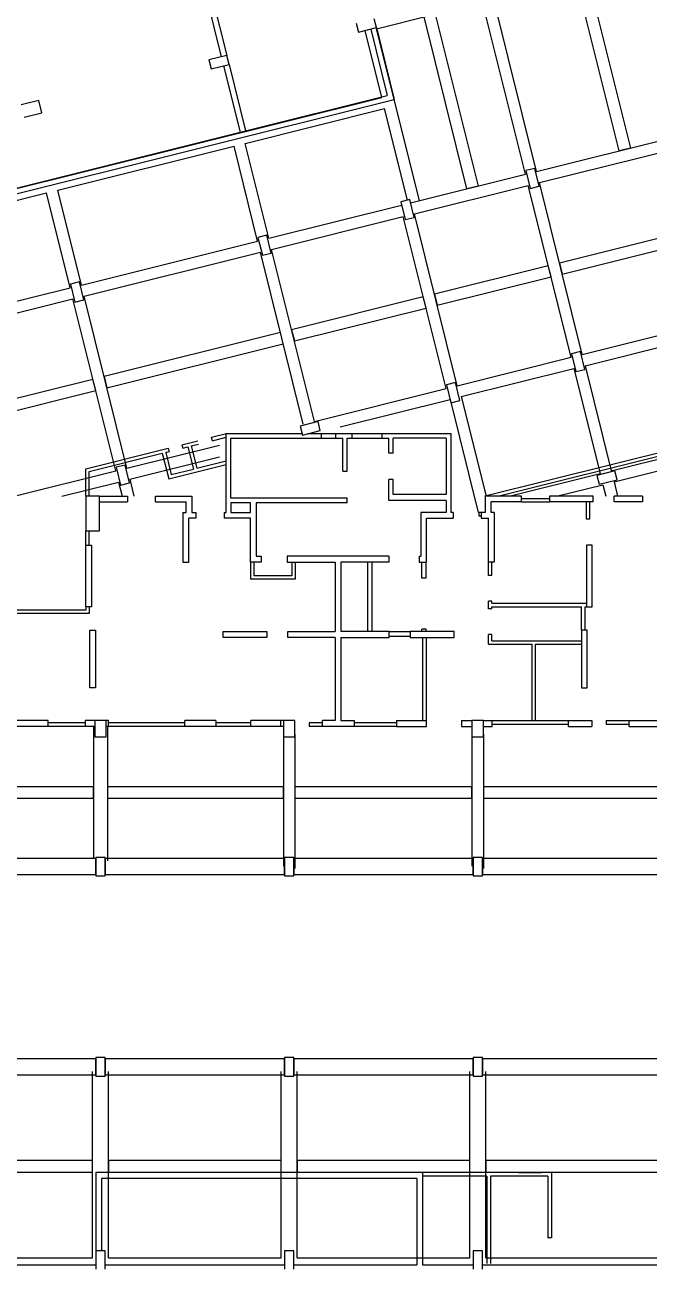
# Model space of a CAD drawing. Header units: metres. Extents: x -681087 to 1033303, y 74272 to 2630761.
# Drawn here: x 146396 to 173535, y 2200554 to 2254584 of the extents above; entities that cross this region are included whole.
import ezdxf

# ---------------------------------------------------------------- set-up
doc = ezdxf.new("R2010")
doc.units = ezdxf.units.M
for name, color, linetype in [('SKELETON_CLEAN', 7, 'Continuous'), ('SKELETON_ISOLATED', 1, 'Continuous'), ('SKELETON_ORIGINAL', 8, 'Continuous')]:
    doc.layers.add(name, color=color, linetype=linetype)

msp = doc.modelspace()

# ---------------------------------------------------------------- linework, layer by layer
at = {"layer": 'SKELETON_CLEAN'}
for p, q in [((153481, 2259016), (154932, 2253194)), ((153723, 2259077), (155175, 2253255)), ((172235, 2249109), (170372, 2256580)), ((170857, 2256701), (172720, 2249230)), ((161688, 2254415), (166297, 2255564)), ((168159, 2248093), (166297, 2255564)), ((168645, 2248214), (166782, 2255685)), ((160803, 2254658), (160899, 2254270)), ((161676, 2254463), (161579, 2254851)), ((165612, 2247458), (163750, 2254929)), ((164235, 2255050), (166098, 2247579)), ((160899, 2254270), (161676, 2254463)), ((161676, 2254463), (162456, 2251334)), ((163551, 2246944), (161688, 2254415)), ((155175, 2253255), (154399, 2253061)), ((154399, 2253061), (154496, 2252673)), ((155272, 2252867), (155175, 2253255)), ((154496, 2252673), (155272, 2252867)), ((155272, 2252867), (155991, 2249980)), ((140188, 2245782), (162456, 2251334)), ((147006, 2251295), (146230, 2251102)), ((147139, 2250762), (147006, 2251295)), ((155973, 2249434), (162037, 2250946)), ((163029, 2246968), (162037, 2250946)), ((146363, 2250568), (147139, 2250762)), ((168645, 2248214), (176213, 2250101)), ((147822, 2247402), (155488, 2249313)), ((156516, 2245190), (155488, 2249313)), ((157001, 2245311), (155973, 2249434)), ((168766, 2247729), (176382, 2249628)), ((172720, 2249230), (172235, 2249109)), ((168560, 2248347), (168172, 2248250)), ((168172, 2248250), (168365, 2247474)), ((168753, 2247571), (168560, 2248347)), ((163162, 2246847), (168159, 2248093)), ((170628, 2240257), (168766, 2247729)), ((139526, 2245334), (147337, 2247281)), ((148365, 2243157), (147337, 2247281)), ((148851, 2243278), (147822, 2247402)), ((163332, 2246374), (168280, 2247608)), ((166098, 2247579), (165612, 2247458)), ((170143, 2240136), (168280, 2247608)), ((168365, 2247474), (168753, 2247571)), ((157001, 2245311), (162774, 2246750)), ((163126, 2246992), (162738, 2246896)), ((162738, 2246896), (162932, 2246119)), ((163320, 2246216), (163126, 2246992)), ((157122, 2244825), (162847, 2246253)), ((164710, 2238782), (162847, 2246253)), ((162932, 2246119), (163320, 2246216)), ((165195, 2238902), (163332, 2246374)), ((176138, 2245856), (169637, 2244235)), ((148851, 2243278), (156516, 2245190)), ((156916, 2245444), (156528, 2245347)), ((156528, 2245347), (156722, 2244571)), ((157110, 2244668), (156916, 2245444)), ((169757, 2243750), (175837, 2245266)), ((148972, 2242793), (156637, 2244704)), ((158500, 2237233), (156637, 2244704)), ((156722, 2244571), (157110, 2244668)), ((158985, 2237354), (157122, 2244825)), ((169151, 2244114), (164203, 2242881)), ((169272, 2243629), (169151, 2244114)), ((169637, 2244235), (169757, 2243750)), ((148766, 2243412), (148378, 2243315)), ((148378, 2243315), (148571, 2242539)), ((148959, 2242636), (148766, 2243412)), ((164324, 2242396), (169272, 2243629)), ((140652, 2241234), (148365, 2243157)), ((150834, 2235322), (148972, 2242793)), ((164203, 2242881), (164324, 2242396)), ((143870, 2241521), (148486, 2242672)), ((150349, 2235201), (148486, 2242672)), ((148571, 2242539), (148959, 2242636)), ((163718, 2242760), (157993, 2241332)), ((158114, 2240847), (163839, 2242275)), ((163839, 2242275), (163718, 2242760)), ((170628, 2240257), (176627, 2241753)), ((157508, 2241211), (149842, 2239300)), ((157629, 2240726), (157508, 2241211)), ((157993, 2241332), (158114, 2240847)), ((170749, 2239772), (177306, 2241407)), ((149963, 2238815), (157629, 2240726)), ((165195, 2238902), (170143, 2240136)), ((170544, 2240391), (170155, 2240294)), ((170155, 2240294), (170349, 2239518)), ((170737, 2239614), (170544, 2240391)), ((165364, 2238429), (170264, 2239651)), ((170264, 2239651), (171403, 2235086)), ((170349, 2239518), (170737, 2239614)), ((170749, 2239772), (171888, 2235207)), ((149357, 2239179), (144741, 2238028)), ((149478, 2238694), (149357, 2239179)), ((149842, 2239300), (149963, 2238815)), ((165110, 2239036), (164722, 2238939)), ((165303, 2238260), (165110, 2239036)), ((144862, 2237543), (149478, 2238694)), ((158985, 2237354), (164710, 2238782)), ((164722, 2238939), (164915, 2238163)), ((160110, 2237119), (164879, 2238308)), ((164879, 2238308), (166103, 2233399)), ((164915, 2238163), (165303, 2238260)), ((165364, 2238429), (166444, 2234099)), ((159142, 2237342), (158366, 2237148)), ((158366, 2237148), (158463, 2236760)), ((158463, 2236760), (159239, 2236954)), ((159239, 2236954), (159142, 2237342)), ((150834, 2235322), (154853, 2236324)), ((153227, 2236339), (153911, 2236510)), ((153227, 2236339), (153264, 2236194)), ((153632, 2236286), (153947, 2236364)), ((153632, 2236286), (153875, 2235315)), ((154513, 2236660), (155158, 2236821)), ((154549, 2236514), (154513, 2236660)), ((154549, 2236514), (155153, 2236665)), ((155153, 2233399), (155153, 2236819)), ((155153, 2236819), (158448, 2236819)), ((155353, 2234019), (155353, 2236619)), ((155353, 2236619), (160213, 2236619)), ((158700, 2236819), (164913, 2236819)), ((160213, 2235189), (160213, 2236619)), ((160413, 2235189), (160413, 2236619)), ((160413, 2236619), (162213, 2236619)), ((162213, 2235964), (162213, 2236619)), ((162413, 2235964), (162413, 2236619)), ((164713, 2236619), (162413, 2236619)), ((164713, 2236619), (164713, 2234169)), ((164913, 2236819), (164913, 2233399)), ((166413, 2234120), (176032, 2236518)), ((166950, 2234099), (176135, 2236389)), ((149043, 2235296), (152626, 2236189)), ((149193, 2235179), (152371, 2235971)), ((150955, 2234837), (154853, 2235809)), ((152371, 2235971), (152650, 2234855)), ((152517, 2236007), (152662, 2236044)), ((152517, 2236007), (152759, 2235037)), ((152626, 2236189), (152662, 2236044)), ((153264, 2236194), (153487, 2236249)), ((153487, 2236249), (153729, 2235279)), ((162413, 2235964), (162213, 2235964)), ((171888, 2235207), (175869, 2236199)), ((145930, 2234099), (150349, 2235201)), ((149043, 2234099), (149043, 2235296)), ((150750, 2235455), (150361, 2235359)), ((150361, 2235359), (150555, 2234582)), ((150943, 2234679), (150750, 2235455)), ((152650, 2234855), (155153, 2235479)), ((152759, 2235037), (153729, 2235279)), ((153875, 2235315), (155153, 2235634)), ((172009, 2234722), (175568, 2235609)), ((147997, 2234099), (150470, 2234716)), ((149193, 2234099), (149193, 2235179)), ((150470, 2234716), (150624, 2234099)), ((150555, 2234582), (150943, 2234679)), ((150955, 2234837), (151139, 2234099)), ((160213, 2235189), (160413, 2235189)), ((162213, 2233919), (162213, 2234824)), ((162413, 2234824), (162213, 2234824)), ((162413, 2234169), (162413, 2234824)), ((167446, 2234099), (171403, 2235086)), ((172044, 2235199), (171268, 2235006)), ((171268, 2235006), (171365, 2234618)), ((171365, 2234618), (172141, 2234811)), ((172009, 2234722), (172164, 2234099)), ((172141, 2234811), (172044, 2235199)), ((164713, 2234169), (162413, 2234169)), ((166413, 2234099), (166413, 2234120)), ((169513, 2234099), (171523, 2234601)), ((171523, 2234601), (171648, 2234099)), ((149643, 2234099), (149043, 2234099)), ((149043, 2234099), (149043, 2232599)), ((149643, 2234099), (150858, 2234099)), ((149643, 2232599), (149643, 2234099)), ((149643, 2233849), (150858, 2233849)), ((150858, 2234099), (150858, 2233849)), ((152078, 2233849), (152078, 2234099)), ((152078, 2234099), (153653, 2234099)), ((152078, 2233849), (153403, 2233849)), ((153403, 2233399), (153403, 2233849)), ((153653, 2234099), (153653, 2233399)), ((160413, 2234019), (155353, 2234019)), ((155353, 2233819), (155353, 2233399)), ((156203, 2233819), (155353, 2233819)), ((156203, 2233399), (156203, 2233819)), ((160413, 2233819), (156453, 2233819)), ((156453, 2233819), (156453, 2231489)), ((160413, 2233819), (160413, 2234019)), ((164713, 2233919), (162213, 2233919)), ((164713, 2233919), (164713, 2233399)), ((166413, 2234099), (166413, 2233399)), ((167988, 2234099), (166413, 2234099)), ((166663, 2233399), (166663, 2233849)), ((167988, 2233849), (166663, 2233849)), ((167988, 2233849), (167988, 2234099)), ((167988, 2233849), (169208, 2233849)), ((169208, 2234099), (169208, 2233849)), ((171098, 2234099), (169208, 2234099)), ((171098, 2233849), (169208, 2233849)), ((170808, 2233099), (170808, 2233849)), ((170958, 2233099), (170958, 2233849)), ((171098, 2233849), (171098, 2234099)), ((172018, 2233849), (172018, 2234099)), ((173248, 2234099), (172018, 2234099)), ((173248, 2233849), (172018, 2233849)), ((173248, 2234099), (173248, 2233849)), ((153268, 2233399), (153268, 2231229)), ((153268, 2233399), (153403, 2233399)), ((153518, 2231229), (153518, 2233149)), ((153833, 2233149), (153518, 2233149)), ((153653, 2233399), (153833, 2233399)), ((153833, 2233399), (153833, 2233149)), ((155053, 2233399), (155153, 2233399)), ((155053, 2233399), (155053, 2233149)), ((156203, 2233149), (155053, 2233149)), ((155353, 2233399), (156203, 2233399)), ((156203, 2231239), (156203, 2233149)), ((163613, 2233399), (163613, 2231489)), ((164713, 2233399), (163613, 2233399)), ((163863, 2231239), (163863, 2233149)), ((163863, 2233149), (165013, 2233149)), ((165013, 2233399), (164913, 2233399)), ((165013, 2233399), (165013, 2233149)), ((166233, 2233399), (166133, 2233399)), ((166133, 2233399), (166133, 2233249)), ((166133, 2233249), (166233, 2233249)), ((166413, 2233399), (166233, 2233399)), ((166233, 2233399), (166233, 2233149)), ((166233, 2233149), (166548, 2233149)), ((166548, 2231229), (166548, 2233149)), ((166798, 2233399), (166663, 2233399)), ((166798, 2233399), (166798, 2231229)), ((170958, 2233099), (170808, 2233099)), ((149042, 2231979), (149042, 2232599)), ((149043, 2232599), (149643, 2232599)), ((149043, 2229299), (149043, 2231979)), ((149043, 2231979), (149293, 2231979)), ((149293, 2231979), (149293, 2229299)), ((171058, 2231979), (170808, 2231979)), ((170808, 2231979), (170808, 2229299)), ((171058, 2229299), (171058, 2231979)), ((156453, 2231489), (156673, 2231489)), ((156673, 2231489), (156673, 2231239)), ((162213, 2231489), (157793, 2231489)), ((157793, 2231489), (157793, 2231239)), ((162213, 2231489), (162213, 2231239)), ((163533, 2231489), (163533, 2231239)), ((163533, 2231489), (163613, 2231489)), ((153268, 2231229), (153518, 2231229)), ((156673, 2231239), (156203, 2231239)), ((156203, 2231239), (156203, 2230489)), ((156353, 2231239), (156353, 2230639)), ((157793, 2231239), (159883, 2231239)), ((158003, 2231239), (158003, 2230639)), ((158153, 2231239), (158153, 2230489)), ((159883, 2231239), (159883, 2228214)), ((162213, 2231239), (160133, 2231239)), ((160133, 2231239), (160133, 2228214)), ((163533, 2231239), (163863, 2231239)), ((163653, 2230539), (163653, 2231239)), ((163843, 2230539), (163843, 2231239)), ((166798, 2231229), (166548, 2231229)), ((166548, 2230659), (166548, 2231229)), ((166698, 2230659), (166698, 2231229)), ((158153, 2230489), (156203, 2230489)), ((158003, 2230639), (156353, 2230639)), ((163843, 2230539), (163653, 2230539)), ((166698, 2230659), (166548, 2230659)), ((149293, 2229299), (149043, 2229299)), ((149043, 2229299), (149043, 2229149)), ((149193, 2229299), (149193, 2228999)), ((166698, 2229539), (166548, 2229539)), ((166548, 2229209), (166548, 2229539)), ((166698, 2229449), (166698, 2229539)), ((166698, 2229449), (170808, 2229449)), ((166698, 2229299), (170598, 2229299)), ((166698, 2229209), (166698, 2229299)), ((170598, 2228279), (170598, 2229299)), ((170748, 2228279), (170748, 2229299)), ((170748, 2229299), (170808, 2229299)), ((170808, 2229299), (171058, 2229299)), ((149043, 2229149), (145533, 2229149)), ((149193, 2228999), (145533, 2228999)), ((166698, 2229209), (166548, 2229209)), ((149218, 2225779), (149218, 2228279)), ((149218, 2228279), (149468, 2228279)), ((149468, 2228279), (149468, 2225779)), ((155013, 2227964), (155013, 2228214)), ((155013, 2228214), (156913, 2228214)), ((156913, 2228214), (156913, 2227964)), ((157833, 2227964), (157833, 2228214)), ((157833, 2228214), (159883, 2228214)), ((162233, 2228214), (160133, 2228214)), ((162233, 2227964), (162233, 2228214)), ((162233, 2228214), (163153, 2228214)), ((165053, 2228214), (163153, 2228214)), ((163153, 2228214), (163153, 2227964)), ((163653, 2228214), (163653, 2228319)), ((163843, 2228319), (163653, 2228319)), ((163843, 2228214), (163843, 2228319)), ((165053, 2227964), (165053, 2228214)), ((170848, 2228279), (170598, 2228279)), ((170598, 2228279), (170598, 2225779)), ((170848, 2225779), (170848, 2228279)), ((156913, 2227964), (155013, 2227964)), ((159883, 2227964), (157833, 2227964)), ((159883, 2227964), (159883, 2224349)), ((160133, 2227964), (162233, 2227964)), ((160133, 2227964), (160133, 2224349)), ((163153, 2227964), (165053, 2227964)), ((163853, 2224349), (163853, 2227964)), ((166548, 2227669), (166548, 2228089)), ((166698, 2228089), (166548, 2228089)), ((166548, 2227669), (168448, 2227669)), ((166698, 2227819), (166698, 2228089)), ((166698, 2227819), (170598, 2227819)), ((168448, 2224349), (168448, 2227669)), ((168598, 2224349), (168598, 2227669)), ((168598, 2227669), (170598, 2227669)), ((149468, 2225779), (149218, 2225779)), ((170598, 2225779), (170848, 2225779)), ((147403, 2224099), (145283, 2224099)), ((147403, 2224349), (145533, 2224349)), ((147403, 2224099), (147403, 2224349)), ((149023, 2224099), (147403, 2224099)), ((149023, 2224349), (149023, 2224099)), ((149433, 2224349), (149023, 2224349)), ((149433, 2224099), (149023, 2224099)), ((149933, 2224349), (149433, 2224349)), ((149433, 2224349), (149433, 2223649)), ((149933, 2223649), (149933, 2224349)), ((150033, 2224349), (149933, 2224349)), ((150033, 2224099), (149933, 2224099)), ((150033, 2224099), (150033, 2224349)), ((153353, 2224099), (150033, 2224099)), ((153353, 2224099), (153353, 2224349)), ((154693, 2224349), (153353, 2224349)), ((154693, 2224099), (153353, 2224099)), ((154693, 2224349), (154693, 2224099)), ((156213, 2224099), (154693, 2224099)), ((156213, 2224099), (156213, 2224349)), ((157633, 2224349), (156213, 2224349)), ((157633, 2224099), (156213, 2224099)), ((158133, 2224349), (157633, 2224349)), ((157633, 2224349), (157633, 2223649)), ((158133, 2223649), (158133, 2224349)), ((159333, 2224249), (158755, 2224249)), ((158755, 2224249), (158755, 2224099)), ((159333, 2224099), (158755, 2224099)), ((159333, 2224099), (159333, 2224349)), ((159883, 2224349), (159333, 2224349)), ((160733, 2224099), (159333, 2224099)), ((160133, 2224349), (160733, 2224349)), ((160733, 2224099), (160733, 2224349)), ((162553, 2224099), (160733, 2224099)), ((162553, 2224349), (162553, 2224099)), ((162553, 2224349), (163853, 2224349)), ((162553, 2224099), (163853, 2224099)), ((163853, 2224099), (163853, 2224349)), ((165373, 2224349), (165373, 2224099)), ((165373, 2224349), (165833, 2224349)), ((165373, 2224099), (165833, 2224099)), ((166333, 2224349), (165833, 2224349)), ((165833, 2224349), (165833, 2223649)), ((166333, 2223649), (166333, 2224349)), ((166333, 2224349), (166713, 2224349)), ((166333, 2224099), (166713, 2224099)), ((166713, 2224349), (170032, 2224349)), ((166713, 2224099), (166713, 2224349)), ((170033, 2224099), (170033, 2224349)), ((170033, 2224349), (171043, 2224349)), ((170033, 2224099), (171043, 2224099)), ((171043, 2224349), (171043, 2224099)), ((171662, 2224349), (172662, 2224349)), ((171662, 2224349), (171662, 2224199)), ((171662, 2224199), (172662, 2224199)), ((172663, 2224099), (172663, 2224349)), ((172663, 2224349), (174033, 2224349)), ((172663, 2224099), (174033, 2224099)), ((149433, 2223649), (149933, 2223649)), ((157633, 2223649), (158133, 2223649)), ((165833, 2223649), (166333, 2223649)), ((149384, 2221477), (139940, 2221477)), ((149384, 2220977), (149384, 2221477)), ((157634, 2221477), (149984, 2221477)), ((149984, 2221477), (149984, 2220977)), ((157634, 2220977), (157634, 2221477)), ((165834, 2221477), (158134, 2221477)), ((158134, 2221477), (158134, 2220977)), ((165834, 2220977), (165834, 2221477)), ((173984, 2221477), (166334, 2221477)), ((166334, 2221477), (166334, 2220977)), ((140096, 2220977), (149384, 2220977)), ((149984, 2220977), (157634, 2220977)), ((158134, 2220977), (165834, 2220977)), ((166334, 2220977), (173984, 2220977)), ((149334, 2201002), (149334, 2209104)), ((150034, 2201002), (150034, 2209104)), ((157534, 2201002), (157534, 2209104)), ((158234, 2201002), (158234, 2209104)), ((165734, 2201002), (165734, 2209104)), ((166434, 2201002), (166434, 2209104)), ((149334, 2205229), (143774, 2205229)), ((149334, 2204729), (149334, 2205229)), ((157534, 2205229), (150034, 2205229)), ((150034, 2205229), (150034, 2204729)), ((157534, 2204729), (157534, 2205229)), ((165734, 2205229), (158234, 2205229)), ((158234, 2205229), (158234, 2204729)), ((165734, 2204729), (165734, 2205229)), ((174034, 2205229), (166434, 2205229)), ((166434, 2205229), (166434, 2204729)), ((143846, 2204729), (149334, 2204729)), ((149484, 2204704), (149484, 2201304)), ((149734, 2204454), (149734, 2201304)), ((163434, 2204454), (149734, 2204454)), ((158234, 2204729), (165734, 2204729)), ((163434, 2204454), (163434, 2200704)), ((163684, 2204704), (163684, 2200704)), ((166484, 2204554), (163684, 2204554)), ((166484, 2204554), (166484, 2200754)), ((169134, 2204554), (166634, 2204554)), ((166634, 2204554), (166634, 2200754)), ((169134, 2204554), (169134, 2201874)), ((169284, 2204704), (169284, 2201874)), ((169284, 2201874), (169134, 2201874)), ((149884, 2201304), (149484, 2201304)), ((149484, 2201304), (149484, 2200504)), ((149884, 2200504), (149884, 2201304)), ((158084, 2201304), (157684, 2201304)), ((157684, 2201304), (157684, 2200504)), ((158084, 2200504), (158084, 2201304)), ((166284, 2201304), (165884, 2201304)), ((165884, 2201304), (165884, 2200504)), ((166284, 2200504), (166284, 2201304)), ((144381, 2201002), (149334, 2201002)), ((150034, 2201002), (157534, 2201002)), ((158084, 2200704), (163434, 2200704)), ((158234, 2201002), (165734, 2201002)), ((163684, 2200704), (165884, 2200704)), ((166434, 2201002), (174034, 2201002))]:
    msp.add_line(p, q, dxfattribs=at)
at = {"layer": 'SKELETON_ISOLATED'}
for p, q in [((161916, 2251432), (161191, 2254342)), ((161433, 2254403), (162153, 2251516)), ((155029, 2252806), (155749, 2249920)), ((144034, 2246992), (158892, 2250697)), ((159293, 2236619), (159293, 2236819)), ((159913, 2236619), (159913, 2236819)), ((160623, 2236619), (160623, 2236819)), ((161923, 2236619), (161923, 2236819)), ((167988, 2233999), (169208, 2233999)), ((149192, 2231979), (149192, 2232599)), ((161293, 2231239), (161293, 2228214)), ((161483, 2231239), (161483, 2228214)), ((162233, 2228024), (163153, 2228024)), ((163703, 2224349), (163703, 2227964)), ((149023, 2224249), (147403, 2224249)), ((149384, 2224099), (149384, 2218354)), ((149984, 2224099), (149984, 2218254)), ((153353, 2224249), (150033, 2224249)), ((156213, 2224249), (154693, 2224249)), ((157513, 2224349), (157513, 2224099)), ((162553, 2224249), (160733, 2224249)), ((166713, 2224199), (170032, 2224199)), ((157634, 2223764), (157634, 2218019)), ((158134, 2223764), (158134, 2217919)), ((165834, 2223764), (165834, 2218019)), ((166334, 2223764), (166334, 2217919)), ((149484, 2218354), (140784, 2218354)), ((149884, 2218404), (149484, 2218404)), ((149484, 2218029), (149484, 2217979)), ((157684, 2218354), (149884, 2218354)), ((149884, 2217979), (149884, 2218029)), ((158084, 2218404), (157684, 2218404)), ((157684, 2218029), (157684, 2217979)), ((165884, 2218354), (158084, 2218354)), ((158084, 2217979), (158084, 2218029)), ((166284, 2218404), (165884, 2218404)), ((165884, 2218029), (165884, 2217979)), ((174084, 2218354), (166284, 2218354)), ((166284, 2217979), (166284, 2218029)), ((140784, 2217654), (149484, 2217654)), ((149484, 2217604), (149884, 2217604)), ((149884, 2217654), (157684, 2217654)), ((157684, 2217604), (158084, 2217604)), ((158084, 2217654), (165884, 2217654)), ((165884, 2217604), (166284, 2217604)), ((166284, 2217654), (174084, 2217654)), ((149484, 2209654), (143094, 2209654)), ((149884, 2209704), (149484, 2209704)), ((149484, 2209329), (149484, 2209279)), ((157684, 2209654), (149884, 2209654)), ((149884, 2209279), (149884, 2209329)), ((158084, 2209704), (157684, 2209704)), ((157684, 2209329), (157684, 2209279)), ((165884, 2209654), (158084, 2209654)), ((158084, 2209279), (158084, 2209329)), ((166284, 2209704), (165884, 2209704)), ((165884, 2209329), (165884, 2209279)), ((174084, 2209654), (166284, 2209654)), ((166284, 2209279), (166284, 2209329)), ((143094, 2208954), (149484, 2208954)), ((149484, 2208904), (149884, 2208904)), ((149884, 2208954), (157684, 2208954)), ((157684, 2208904), (158084, 2208904)), ((158084, 2208954), (165884, 2208954)), ((165884, 2208904), (166284, 2208904)), ((166284, 2208954), (174084, 2208954)), ((156859, 2204717), (153509, 2204717)), ((167859, 2204717), (168859, 2204717)), ((144184, 2200704), (149484, 2200704)), ((149884, 2200704), (157684, 2200704)), ((166284, 2200704), (174084, 2200704))]:
    msp.add_line(p, q, dxfattribs=at)
at = {"layer": 'SKELETON_ORIGINAL'}
for p, q in [((153481, 2259016), (154932, 2253194)), ((153723, 2259077), (155175, 2253255)), ((172235, 2249109), (170372, 2256580)), ((170857, 2256701), (172720, 2249230)), ((161688, 2254415), (166297, 2255564)), ((168159, 2248093), (166297, 2255564)), ((168645, 2248214), (166782, 2255685)), ((160803, 2254658), (160899, 2254270)), ((161676, 2254463), (161579, 2254851)), ((165612, 2247458), (163750, 2254929)), ((164235, 2255050), (166098, 2247579)), ((160899, 2254270), (161676, 2254463)), ((161916, 2251432), (161191, 2254342)), ((161433, 2254403), (162153, 2251516)), ((161676, 2254463), (162456, 2251334)), ((163551, 2246944), (161688, 2254415)), ((155175, 2253255), (154399, 2253061)), ((154399, 2253061), (154496, 2252673)), ((155272, 2252867), (155175, 2253255)), ((154496, 2252673), (155272, 2252867)), ((155029, 2252806), (155749, 2249920)), ((155272, 2252867), (155991, 2249980)), ((139405, 2245819), (161916, 2251432)), ((155991, 2249980), (162153, 2251516)), ((140188, 2245782), (162456, 2251334)), ((147006, 2251295), (146230, 2251102)), ((147139, 2250762), (147006, 2251295)), ((155973, 2249434), (162037, 2250946)), ((163029, 2246968), (162037, 2250946)), ((146363, 2250568), (147139, 2250762)), ((140370, 2246085), (155749, 2249920)), ((168645, 2248214), (176213, 2250101)), ((147822, 2247402), (155488, 2249313)), ((156516, 2245190), (155488, 2249313)), ((157001, 2245311), (155973, 2249434)), ((168766, 2247729), (176382, 2249628)), ((172720, 2249230), (172235, 2249109)), ((168560, 2248347), (168172, 2248250)), ((168172, 2248250), (168365, 2247474)), ((168753, 2247571), (168560, 2248347)), ((163162, 2246847), (168159, 2248093)), ((170628, 2240257), (168766, 2247729)), ((139526, 2245334), (147337, 2247281)), ((148365, 2243157), (147337, 2247281)), ((148851, 2243278), (147822, 2247402)), ((163332, 2246374), (168280, 2247608)), ((166098, 2247579), (165612, 2247458)), ((170143, 2240136), (168280, 2247608)), ((168365, 2247474), (168753, 2247571)), ((157001, 2245311), (162774, 2246750)), ((163126, 2246992), (162738, 2246896)), ((162738, 2246896), (162932, 2246119)), ((163320, 2246216), (163126, 2246992)), ((157122, 2244825), (162847, 2246253)), ((164710, 2238782), (162847, 2246253)), ((162932, 2246119), (163320, 2246216)), ((165195, 2238902), (163332, 2246374)), ((176138, 2245856), (169637, 2244235)), ((148851, 2243278), (156516, 2245190)), ((156916, 2245444), (156528, 2245347)), ((156528, 2245347), (156722, 2244571)), ((157110, 2244668), (156916, 2245444)), ((169757, 2243750), (175837, 2245266)), ((148972, 2242793), (156637, 2244704)), ((158500, 2237233), (156637, 2244704)), ((156722, 2244571), (157110, 2244668)), ((158985, 2237354), (157122, 2244825)), ((169151, 2244114), (164203, 2242881)), ((169272, 2243629), (169151, 2244114)), ((169637, 2244235), (169757, 2243750)), ((148766, 2243412), (148378, 2243315)), ((148378, 2243315), (148571, 2242539)), ((148959, 2242636), (148766, 2243412)), ((164324, 2242396), (169272, 2243629)), ((140652, 2241234), (148365, 2243157)), ((150834, 2235322), (148972, 2242793)), ((164203, 2242881), (164324, 2242396)), ((143870, 2241521), (148486, 2242672)), ((150349, 2235201), (148486, 2242672)), ((148571, 2242539), (148959, 2242636)), ((163718, 2242760), (157993, 2241332)), ((158114, 2240847), (163839, 2242275)), ((163839, 2242275), (163718, 2242760)), ((170628, 2240257), (176627, 2241753)), ((157508, 2241211), (149842, 2239300)), ((157629, 2240726), (157508, 2241211)), ((157993, 2241332), (158114, 2240847)), ((170749, 2239772), (177306, 2241407)), ((149963, 2238815), (157629, 2240726)), ((165195, 2238902), (170143, 2240136)), ((170544, 2240391), (170155, 2240294)), ((170155, 2240294), (170349, 2239518)), ((170737, 2239614), (170544, 2240391)), ((165364, 2238429), (170264, 2239651)), ((170264, 2239651), (171403, 2235086)), ((170349, 2239518), (170737, 2239614)), ((170749, 2239772), (171888, 2235207)), ((149357, 2239179), (144741, 2238028)), ((149478, 2238694), (149357, 2239179)), ((149842, 2239300), (149963, 2238815)), ((165110, 2239036), (164722, 2238939)), ((165303, 2238260), (165110, 2239036)), ((144862, 2237543), (149478, 2238694)), ((158985, 2237354), (164710, 2238782)), ((164722, 2238939), (164915, 2238163)), ((160110, 2237119), (164879, 2238308)), ((164879, 2238308), (166103, 2233399)), ((164915, 2238163), (165303, 2238260)), ((165364, 2238429), (166444, 2234099)), ((159142, 2237342), (158366, 2237148)), ((159142, 2237342), (158366, 2237148)), ((158366, 2237148), (158463, 2236760)), ((158366, 2237148), (158463, 2236760)), ((158463, 2236760), (159239, 2236954)), ((158463, 2236760), (159239, 2236954)), ((159239, 2236954), (159142, 2237342)), ((159239, 2236954), (159142, 2237342)), ((150834, 2235322), (154853, 2236324)), ((153227, 2236339), (153911, 2236510)), ((153227, 2236339), (153264, 2236194)), ((153632, 2236286), (153947, 2236364)), ((153632, 2236286), (153875, 2235315)), ((154513, 2236660), (155158, 2236821)), ((154549, 2236514), (154513, 2236660)), ((154549, 2236514), (155153, 2236665)), ((155153, 2233399), (155153, 2236819)), ((155153, 2236819), (158448, 2236819)), ((155353, 2234019), (155353, 2236619)), ((155353, 2236619), (160213, 2236619)), ((158700, 2236819), (164913, 2236819)), ((159293, 2236619), (159293, 2236819)), ((159913, 2236619), (159913, 2236819)), ((160213, 2235189), (160213, 2236619)), ((160413, 2235189), (160413, 2236619)), ((160413, 2236619), (162213, 2236619)), ((160623, 2236619), (160623, 2236819)), ((161923, 2236619), (161923, 2236819)), ((162213, 2235964), (162213, 2236619)), ((162413, 2235964), (162413, 2236619)), ((164713, 2236619), (162413, 2236619)), ((164713, 2236619), (164713, 2234169)), ((164913, 2236819), (164913, 2233399)), ((166413, 2234120), (176032, 2236518)), ((166950, 2234099), (176135, 2236389)), ((149043, 2235296), (152626, 2236189)), ((149193, 2235179), (152371, 2235971)), ((150955, 2234837), (154853, 2235809)), ((152371, 2235971), (152650, 2234855)), ((152517, 2236007), (152662, 2236044)), ((152517, 2236007), (152759, 2235037)), ((152626, 2236189), (152662, 2236044)), ((153264, 2236194), (153487, 2236249)), ((153487, 2236249), (153729, 2235279)), ((162413, 2235964), (162213, 2235964)), ((171888, 2235207), (175869, 2236199)), ((145930, 2234099), (150349, 2235201)), ((149043, 2234099), (149043, 2235296)), ((150750, 2235455), (150361, 2235359)), ((150361, 2235359), (150555, 2234582)), ((150943, 2234679), (150750, 2235455)), ((152650, 2234855), (155153, 2235479)), ((152759, 2235037), (153729, 2235279)), ((153875, 2235315), (155153, 2235634)), ((172009, 2234722), (175568, 2235609)), ((147997, 2234099), (150470, 2234716)), ((149193, 2234099), (149193, 2235179)), ((150470, 2234716), (150624, 2234099)), ((150555, 2234582), (150943, 2234679)), ((150955, 2234837), (151139, 2234099)), ((160213, 2235189), (160413, 2235189)), ((162213, 2233919), (162213, 2234824)), ((162413, 2234824), (162213, 2234824)), ((162413, 2234169), (162413, 2234824)), ((167446, 2234099), (171403, 2235086)), ((172044, 2235199), (171268, 2235006)), ((171268, 2235006), (171365, 2234618)), ((171365, 2234618), (172141, 2234811)), ((172009, 2234722), (172164, 2234099)), ((172141, 2234811), (172044, 2235199)), ((164713, 2234169), (162413, 2234169)), ((166413, 2234099), (166413, 2234120)), ((169513, 2234099), (171523, 2234601)), ((171523, 2234601), (171648, 2234099)), ((149643, 2234099), (149043, 2234099)), ((149043, 2234099), (149043, 2232599)), ((149643, 2234099), (150858, 2234099)), ((149643, 2232599), (149643, 2234099)), ((149643, 2233849), (150858, 2233849)), ((150858, 2234099), (150858, 2233849)), ((152078, 2233849), (152078, 2234099)), ((152078, 2234099), (153653, 2234099)), ((152078, 2233849), (153403, 2233849)), ((153403, 2233399), (153403, 2233849)), ((153653, 2234099), (153653, 2233399)), ((160413, 2234019), (155353, 2234019)), ((155353, 2233819), (155353, 2233399)), ((156203, 2233819), (155353, 2233819)), ((156203, 2233399), (156203, 2233819)), ((160413, 2233819), (156453, 2233819)), ((156453, 2233819), (156453, 2231489)), ((160413, 2233819), (160413, 2234019)), ((164713, 2233919), (162213, 2233919)), ((164713, 2233919), (164713, 2233399)), ((166413, 2234099), (166413, 2233399)), ((167988, 2234099), (166413, 2234099)), ((166663, 2233399), (166663, 2233849)), ((167988, 2233849), (166663, 2233849)), ((167988, 2233849), (167988, 2234099)), ((167988, 2233999), (169208, 2233999)), ((167988, 2233849), (169208, 2233849)), ((169208, 2234099), (169208, 2233849)), ((171098, 2234099), (169208, 2234099)), ((171098, 2233849), (169208, 2233849)), ((170808, 2233099), (170808, 2233849)), ((170958, 2233099), (170958, 2233849)), ((171098, 2233849), (171098, 2234099)), ((172018, 2233849), (172018, 2234099)), ((173248, 2234099), (172018, 2234099)), ((173248, 2233849), (172018, 2233849)), ((173248, 2234099), (173248, 2233849)), ((153268, 2233399), (153268, 2231229)), ((153268, 2233399), (153403, 2233399)), ((153518, 2231229), (153518, 2233149)), ((153833, 2233149), (153518, 2233149)), ((153653, 2233399), (153833, 2233399)), ((153833, 2233399), (153833, 2233149)), ((155053, 2233399), (155153, 2233399)), ((155053, 2233399), (155053, 2233149)), ((156203, 2233149), (155053, 2233149)), ((155353, 2233399), (156203, 2233399)), ((156203, 2231239), (156203, 2233149)), ((163613, 2233399), (163613, 2231489)), ((164713, 2233399), (163613, 2233399)), ((163863, 2231239), (163863, 2233149)), ((163863, 2233149), (165013, 2233149)), ((165013, 2233399), (164913, 2233399)), ((165013, 2233399), (165013, 2233149)), ((166233, 2233399), (166133, 2233399)), ((166133, 2233399), (166133, 2233249)), ((166133, 2233249), (166233, 2233249)), ((166413, 2233399), (166233, 2233399)), ((166233, 2233399), (166233, 2233149)), ((166233, 2233149), (166548, 2233149)), ((166548, 2231229), (166548, 2233149)), ((166798, 2233399), (166663, 2233399)), ((166798, 2233399), (166798, 2231229)), ((170958, 2233099), (170808, 2233099)), ((149042, 2231979), (149042, 2232599)), ((149043, 2232599), (149643, 2232599)), ((149192, 2231979), (149192, 2232599)), ((149043, 2229299), (149043, 2231979)), ((149043, 2231979), (149293, 2231979)), ((149293, 2231979), (149293, 2229299)), ((171058, 2231979), (170808, 2231979)), ((170808, 2231979), (170808, 2229299)), ((171058, 2229299), (171058, 2231979)), ((156453, 2231489), (156673, 2231489)), ((156673, 2231489), (156673, 2231239)), ((162213, 2231489), (157793, 2231489)), ((157793, 2231489), (157793, 2231239)), ((162213, 2231489), (162213, 2231239)), ((163533, 2231489), (163533, 2231239)), ((163533, 2231489), (163613, 2231489)), ((153268, 2231229), (153518, 2231229)), ((156673, 2231239), (156203, 2231239)), ((156203, 2231239), (156203, 2230489)), ((156353, 2231239), (156353, 2230639)), ((157793, 2231239), (159883, 2231239)), ((158003, 2231239), (158003, 2230639)), ((158153, 2231239), (158153, 2230489)), ((159883, 2231239), (159883, 2228214)), ((162213, 2231239), (160133, 2231239)), ((160133, 2231239), (160133, 2228214)), ((161293, 2231239), (161293, 2228214)), ((161483, 2231239), (161483, 2228214)), ((163533, 2231239), (163863, 2231239)), ((163653, 2230539), (163653, 2231239)), ((163843, 2230539), (163843, 2231239)), ((166798, 2231229), (166548, 2231229)), ((166548, 2230659), (166548, 2231229)), ((166698, 2230659), (166698, 2231229)), ((158153, 2230489), (156203, 2230489)), ((158003, 2230639), (156353, 2230639)), ((163843, 2230539), (163653, 2230539)), ((166698, 2230659), (166548, 2230659)), ((149293, 2229299), (149043, 2229299)), ((149043, 2229299), (149043, 2229149)), ((149193, 2229299), (149193, 2228999)), ((166698, 2229539), (166548, 2229539)), ((166548, 2229209), (166548, 2229539)), ((166698, 2229449), (166698, 2229539)), ((166698, 2229449), (170808, 2229449)), ((166698, 2229299), (170598, 2229299)), ((166698, 2229209), (166698, 2229299)), ((170598, 2228279), (170598, 2229299)), ((170748, 2228279), (170748, 2229299)), ((170748, 2229299), (170808, 2229299)), ((170808, 2229299), (171058, 2229299)), ((149043, 2229149), (145533, 2229149)), ((149193, 2228999), (145533, 2228999)), ((166698, 2229209), (166548, 2229209)), ((149218, 2225779), (149218, 2228279)), ((149218, 2228279), (149468, 2228279)), ((149468, 2228279), (149468, 2225779)), ((155013, 2227964), (155013, 2228214)), ((155013, 2228214), (156913, 2228214)), ((156913, 2228214), (156913, 2227964)), ((157833, 2227964), (157833, 2228214)), ((157833, 2228214), (159883, 2228214)), ((162233, 2228214), (160133, 2228214)), ((162233, 2227964), (162233, 2228214)), ((162233, 2228214), (163153, 2228214)), ((165053, 2228214), (163153, 2228214)), ((163153, 2228214), (163153, 2227964)), ((163653, 2228214), (163653, 2228319)), ((163843, 2228319), (163653, 2228319)), ((163843, 2228319), (163653, 2228319)), ((163843, 2228214), (163843, 2228319)), ((165053, 2227964), (165053, 2228214)), ((170848, 2228279), (170598, 2228279)), ((170598, 2228279), (170598, 2225779)), ((170848, 2225779), (170848, 2228279)), ((156913, 2227964), (155013, 2227964)), ((159883, 2227964), (157833, 2227964)), ((159883, 2227964), (159883, 2224349)), ((160133, 2227964), (162233, 2227964)), ((160133, 2227964), (160133, 2224349)), ((162233, 2228024), (163153, 2228024)), ((163153, 2227964), (165053, 2227964)), ((163703, 2224349), (163703, 2227964)), ((163853, 2224349), (163853, 2227964)), ((166548, 2227669), (166548, 2228089)), ((166698, 2228089), (166548, 2228089)), ((166548, 2227669), (168448, 2227669)), ((166698, 2227819), (166698, 2228089)), ((166698, 2227819), (170598, 2227819)), ((168448, 2224349), (168448, 2227669)), ((168598, 2224349), (168598, 2227669)), ((168598, 2227669), (170598, 2227669)), ((149468, 2225779), (149218, 2225779)), ((170598, 2225779), (170848, 2225779)), ((147403, 2224099), (145283, 2224099)), ((147403, 2224349), (145533, 2224349)), ((147403, 2224099), (147403, 2224349)), ((149023, 2224249), (147403, 2224249)), ((149023, 2224099), (147403, 2224099)), ((149023, 2224349), (149023, 2224099)), ((149433, 2224349), (149023, 2224349)), ((149433, 2224099), (149023, 2224099)), ((149384, 2224099), (149384, 2218354)), ((149933, 2224349), (149433, 2224349)), ((149433, 2224349), (149433, 2223649)), ((149933, 2223649), (149933, 2224349)), ((150033, 2224349), (149933, 2224349)), ((150033, 2224099), (149933, 2224099)), ((149984, 2224099), (149984, 2218254)), ((150033, 2224099), (150033, 2224349)), ((153353, 2224249), (150033, 2224249)), ((153353, 2224099), (150033, 2224099)), ((153353, 2224099), (153353, 2224349)), ((154693, 2224349), (153353, 2224349)), ((154693, 2224099), (153353, 2224099)), ((154693, 2224349), (154693, 2224099)), ((156213, 2224249), (154693, 2224249)), ((156213, 2224099), (154693, 2224099)), ((156213, 2224099), (156213, 2224349)), ((157633, 2224349), (156213, 2224349)), ((157633, 2224099), (156213, 2224099)), ((157513, 2224349), (157513, 2224099)), ((158133, 2224349), (157633, 2224349)), ((157633, 2224349), (157633, 2223649)), ((158133, 2223649), (158133, 2224349)), ((159333, 2224249), (158755, 2224249)), ((158755, 2224249), (158755, 2224099)), ((159333, 2224099), (158755, 2224099)), ((159333, 2224099), (159333, 2224349)), ((159883, 2224349), (159333, 2224349)), ((160733, 2224099), (159333, 2224099)), ((160133, 2224349), (160733, 2224349)), ((160733, 2224099), (160733, 2224349)), ((162553, 2224249), (160733, 2224249)), ((162553, 2224099), (160733, 2224099)), ((162553, 2224349), (162553, 2224099)), ((162553, 2224349), (163853, 2224349)), ((162553, 2224099), (163853, 2224099)), ((163853, 2224099), (163853, 2224349)), ((165373, 2224349), (165373, 2224099)), ((165373, 2224349), (165833, 2224349)), ((165373, 2224099), (165833, 2224099)), ((166333, 2224349), (165833, 2224349)), ((165833, 2224349), (165833, 2223649)), ((166333, 2223649), (166333, 2224349)), ((166333, 2224349), (166713, 2224349)), ((166333, 2224099), (166713, 2224099)), ((166713, 2224349), (170032, 2224349)), ((166713, 2224099), (166713, 2224349)), ((166713, 2224199), (170032, 2224199)), ((170033, 2224099), (170033, 2224349)), ((170033, 2224349), (171043, 2224349)), ((170033, 2224099), (171043, 2224099)), ((171043, 2224349), (171043, 2224099)), ((171662, 2224349), (172662, 2224349)), ((171662, 2224349), (171662, 2224199)), ((171662, 2224199), (172662, 2224199)), ((172663, 2224099), (172663, 2224349)), ((172663, 2224349), (174033, 2224349)), ((172663, 2224099), (174033, 2224099)), ((149433, 2223649), (149933, 2223649)), ((157633, 2223649), (158133, 2223649)), ((157634, 2223764), (157634, 2218019)), ((158134, 2223764), (158134, 2217919)), ((165833, 2223649), (166333, 2223649)), ((165834, 2223764), (165834, 2218019)), ((166334, 2223764), (166334, 2217919)), ((149384, 2221477), (139940, 2221477)), ((149384, 2220977), (149384, 2221477)), ((157634, 2221477), (149984, 2221477)), ((149984, 2221477), (149984, 2220977)), ((157634, 2220977), (157634, 2221477)), ((165834, 2221477), (158134, 2221477)), ((158134, 2221477), (158134, 2220977)), ((165834, 2220977), (165834, 2221477)), ((173984, 2221477), (166334, 2221477)), ((166334, 2221477), (166334, 2220977)), ((140096, 2220977), (149384, 2220977)), ((149984, 2220977), (157634, 2220977)), ((158134, 2220977), (165834, 2220977)), ((166334, 2220977), (173984, 2220977)), ((149484, 2218354), (140784, 2218354)), ((149884, 2218404), (149484, 2218404)), ((149484, 2218404), (149484, 2217604)), ((149484, 2217654), (149484, 2218354)), ((149884, 2217604), (149884, 2218404)), ((149884, 2218354), (149884, 2217654)), ((157684, 2218354), (149884, 2218354)), ((158084, 2218404), (157684, 2218404)), ((157684, 2218404), (157684, 2217604)), ((157684, 2217654), (157684, 2218354)), ((158084, 2217604), (158084, 2218404)), ((158084, 2218354), (158084, 2217654)), ((165884, 2218354), (158084, 2218354)), ((166284, 2218404), (165884, 2218404)), ((165884, 2218404), (165884, 2217604)), ((165884, 2217654), (165884, 2218354)), ((166284, 2217604), (166284, 2218404)), ((166284, 2218354), (166284, 2217654)), ((174084, 2218354), (166284, 2218354)), ((140784, 2217654), (149484, 2217654)), ((149484, 2217604), (149884, 2217604)), ((149884, 2217654), (157684, 2217654)), ((157684, 2217604), (158084, 2217604)), ((158084, 2217654), (165884, 2217654)), ((165884, 2217604), (166284, 2217604)), ((166284, 2217654), (174084, 2217654)), ((149484, 2209654), (143094, 2209654)), ((149884, 2209704), (149484, 2209704)), ((149484, 2209704), (149484, 2208904)), ((149484, 2208954), (149484, 2209654)), ((149884, 2208904), (149884, 2209704)), ((149884, 2209654), (149884, 2208954)), ((157684, 2209654), (149884, 2209654)), ((158084, 2209704), (157684, 2209704)), ((157684, 2209704), (157684, 2208904)), ((157684, 2208954), (157684, 2209654)), ((158084, 2208904), (158084, 2209704)), ((158084, 2209654), (158084, 2208954)), ((165884, 2209654), (158084, 2209654)), ((166284, 2209704), (165884, 2209704)), ((165884, 2209704), (165884, 2208904)), ((165884, 2208954), (165884, 2209654)), ((166284, 2208904), (166284, 2209704)), ((166284, 2209654), (166284, 2208954)), ((174084, 2209654), (166284, 2209654)), ((143094, 2208954), (149484, 2208954)), ((149334, 2201002), (149334, 2209104)), ((149484, 2208904), (149884, 2208904)), ((149884, 2208954), (157684, 2208954)), ((150034, 2201002), (150034, 2209104)), ((157534, 2201002), (157534, 2209104)), ((157684, 2208904), (158084, 2208904)), ((158084, 2208954), (165884, 2208954)), ((158234, 2201002), (158234, 2209104)), ((165734, 2201002), (165734, 2209104)), ((165884, 2208904), (166284, 2208904)), ((166284, 2208954), (174084, 2208954)), ((166434, 2201002), (166434, 2209104)), ((149334, 2205229), (143774, 2205229)), ((149334, 2204729), (149334, 2205229)), ((157534, 2205229), (150034, 2205229)), ((150034, 2205229), (150034, 2204729)), ((157534, 2204729), (157534, 2205229)), ((165734, 2205229), (158234, 2205229)), ((158234, 2205229), (158234, 2204729)), ((165734, 2204729), (165734, 2205229)), ((174034, 2205229), (166434, 2205229)), ((166434, 2205229), (166434, 2204729)), ((143846, 2204729), (149334, 2204729)), ((149484, 2204704), (149484, 2201304)), ((163684, 2204704), (149484, 2204704)), ((149734, 2204454), (149734, 2201304)), ((163434, 2204454), (149734, 2204454)), ((150034, 2204729), (157534, 2204729)), ((158234, 2204729), (165734, 2204729)), ((163434, 2204454), (163434, 2200704)), ((169284, 2204704), (163684, 2204704)), ((163684, 2204704), (163684, 2200704)), ((166484, 2204554), (163684, 2204554)), ((166434, 2204729), (174034, 2204729)), ((166484, 2204554), (166484, 2200754)), ((169134, 2204554), (166634, 2204554)), ((166634, 2204554), (166634, 2200754)), ((169134, 2204554), (169134, 2201874)), ((169284, 2204704), (169284, 2201874)), ((169284, 2201874), (169134, 2201874)), ((149884, 2201304), (149484, 2201304)), ((149484, 2201304), (149484, 2200504)), ((149884, 2200504), (149884, 2201304)), ((158084, 2201304), (157684, 2201304)), ((157684, 2201304), (157684, 2200504)), ((158084, 2200504), (158084, 2201304)), ((166284, 2201304), (165884, 2201304)), ((165884, 2201304), (165884, 2200504)), ((166284, 2200504), (166284, 2201304)), ((144184, 2200704), (149484, 2200704)), ((144381, 2201002), (149334, 2201002)), ((149884, 2200704), (157684, 2200704)), ((150034, 2201002), (157534, 2201002)), ((158084, 2200704), (163434, 2200704)), ((158234, 2201002), (165734, 2201002)), ((163684, 2200704), (165884, 2200704)), ((166284, 2200704), (174084, 2200704)), ((166434, 2201002), (174034, 2201002))]:
    msp.add_line(p, q, dxfattribs=at)

doc.saveas('drawing.dxf')
